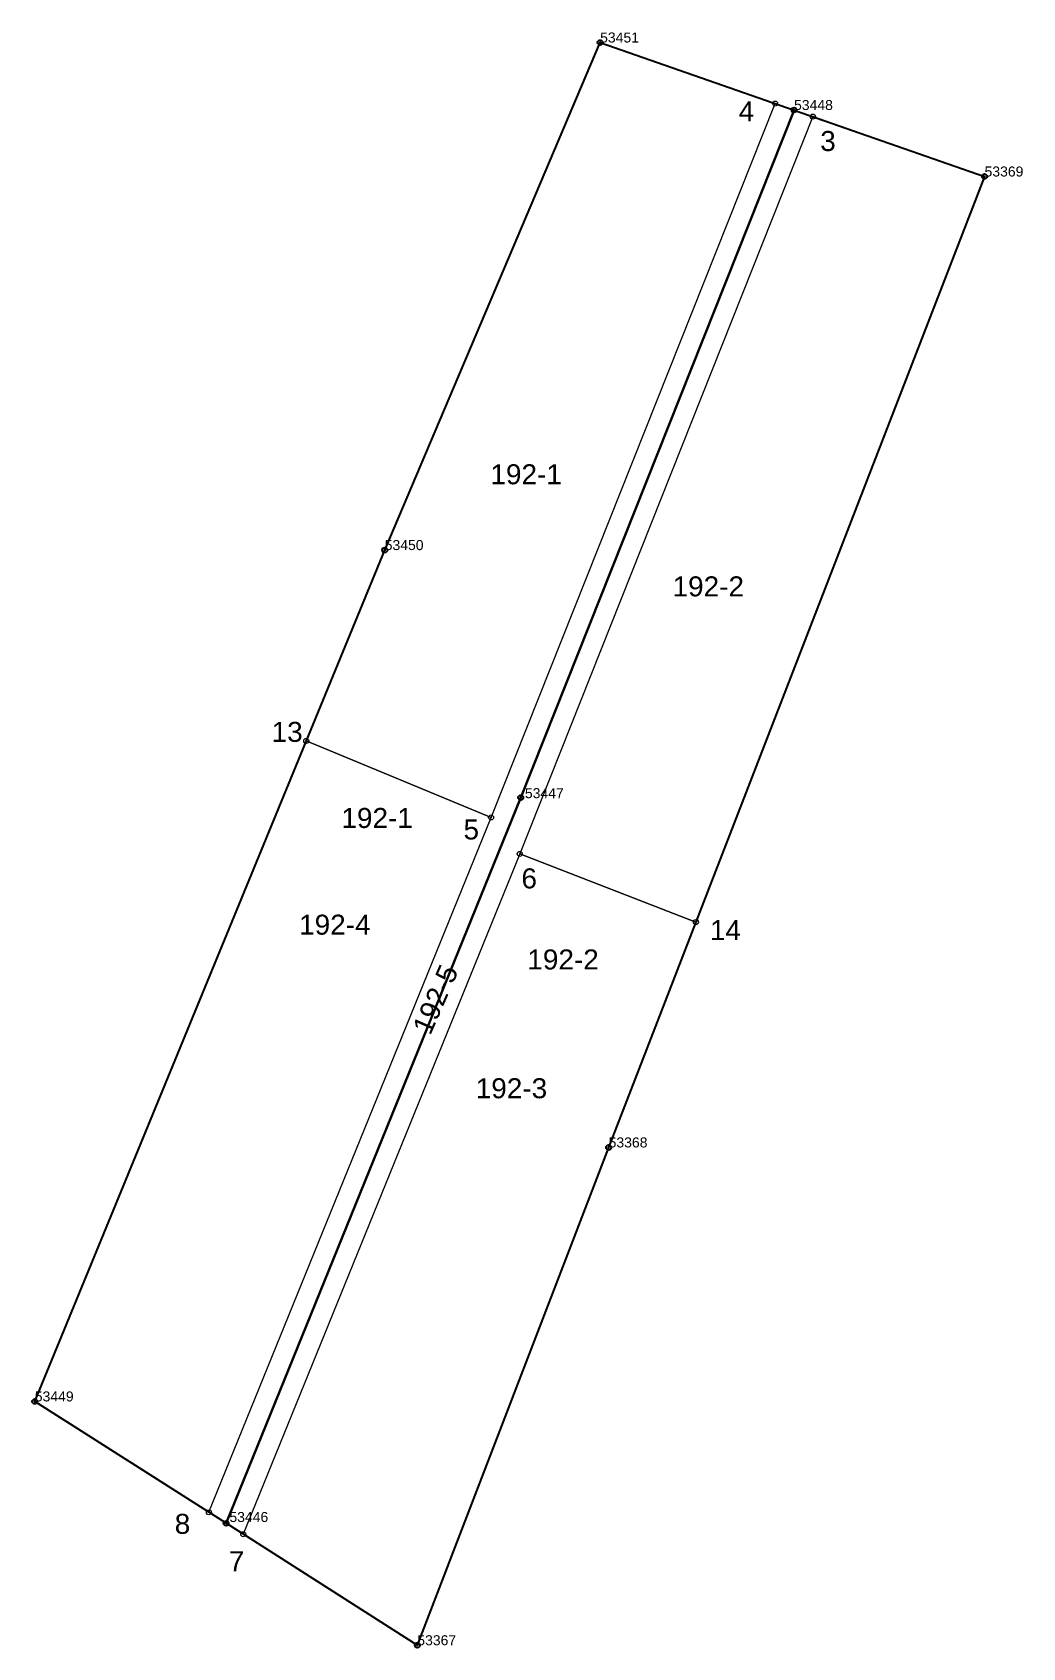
# Model space of a CAD drawing. Header units: metres. Extents: x 7509306 to 7511703, y 4689214 to 4691173.
# Drawn here: x 7511091.2 to 7511190.2, y 4691011.8 to 4691173.3 of the extents above; entities that cross this region are included whole.
import ezdxf

# ---------------------------------------------------------------- set-up
doc = ezdxf.new("R2010")
doc.units = ezdxf.units.M
doc.header["$PDMODE"] = 32
doc.header["$PDSIZE"] = 0.5
for name, color, linetype in [('Nr e Pikave Gjeodezike te Parceles Baze', 7, 'Continuous'), ('Nr Parceles Baze', 7, 'Continuous'), ('Parcela Baze', 7, 'Continuous'), ('Pikat', 7, 'Continuous')]:
    doc.layers.add(name, color=color, linetype=linetype)
for name, color, linetype, lineweight in [('Nr-Ri', 1, 'Continuous', 0), ('Par-Re', 1, 'Continuous', 0), ('Pikat-Ndarjes', 1, 'Continuous', 0)]:
    doc.layers.add(name, color=color, linetype=linetype, lineweight=lineweight)
doc.styles.get("Standard").update_dxf_attribs({"font": 'arial.ttf'})

msp = doc.modelspace()

# ---------------------------------------------------------------- linework, layer by layer
at = {"layer": 'Par-Re', "flags": 128}
for points in [[(7511165.49, 4691166.19), (7511147.99, 4691172.29), (7511126.45, 4691121.53), (7511118.6, 4691102.44), (7511137.09, 4691094.79)], [(7511112.3, 4691023.11), (7511110.59, 4691024.2), (7511108.87, 4691025.3), (7511137.09, 4691094.79), (7511165.49, 4691166.19), (7511167.38, 4691165.54), (7511169.27, 4691164.88), (7511139.95, 4691091.15)], [(7511186.43, 4691158.89), (7511169.27, 4691164.88), (7511139.95, 4691091.15), (7511157.57, 4691084.33)], [(7511137.09, 4691094.79), (7511118.6, 4691102.44), (7511091.46, 4691036.39), (7511108.87, 4691025.3)], [(7511148.84, 4691061.79), (7511157.57, 4691084.33), (7511139.95, 4691091.15), (7511112.3, 4691023.11), (7511129.71, 4691012.01)]]:
    msp.add_lwpolyline(points, close=True, dxfattribs=at)
at = {"layer": 'Parcela Baze'}
for points in [[(7511110.59, 4691024.2), (7511091.46, 4691036.39), (7511126.45, 4691121.53), (7511147.99, 4691172.29), (7511167.38, 4691165.54), (7511140.06, 4691096.78), (7511110.59, 4691024.2)], [(7511186.43, 4691158.89), (7511148.84, 4691061.79), (7511129.71, 4691012.01), (7511110.59, 4691024.2), (7511140.06, 4691096.78), (7511167.38, 4691165.54), (7511186.43, 4691158.89)]]:
    msp.add_lwpolyline(points, dxfattribs=at)
at = {"layer": 'Pikat'}
for p in [(7511147.99, 4691172.29), (7511147.99, 4691172.29), (7511167.38, 4691165.54), (7511167.38, 4691165.54), (7511186.43, 4691158.89), (7511186.43, 4691158.89), (7511126.45, 4691121.53), (7511140.06, 4691096.78), (7511148.84, 4691061.79), (7511091.46, 4691036.39), (7511110.59, 4691024.2), (7511129.71, 4691012.01)]:
    msp.add_point(p, dxfattribs=at)
at = {"layer": 'Pikat-Ndarjes'}
for p in [(7511165.49, 4691166.19), (7511169.27, 4691164.88), (7511118.6, 4691102.44), (7511157.57, 4691084.33), (7511108.87, 4691025.3), (7511112.3, 4691023.11)]:
    msp.add_point(p, dxfattribs=at)
at = {"layer": 'Pikat-Ndarjes', "color": 1}
for p in [(7511137.09, 4691094.79), (7511139.95, 4691091.15)]:
    msp.add_point(p, dxfattribs=at)

# ---------------------------------------------------------------- texts
at = {"layer": 'Nr e Pikave Gjeodezike te Parceles Baze'}
for s, p in [('53451', (7511147.99, 4691172.29)), ('53448', (7511167.38, 4691165.54)), ('53369', (7511186.43, 4691158.89)), ('53450', (7511126.45, 4691121.53)), ('53447', (7511140.47, 4691096.72)), ('53368', (7511148.84, 4691061.79)), ('53449', (7511091.46, 4691036.39)), ('53446', (7511110.92, 4691024.33)), ('53367', (7511129.71, 4691012.01))]:
    msp.add_text(s, height=1, dxfattribs=at).set_placement(p)
at = {"layer": 'Nr Parceles Baze'}
for s, p in [('192-1', (7511122.12, 4691093.74)), ('192-2', (7511140.71, 4691079.59))]:
    msp.add_text(s, height=2, dxfattribs=at).set_placement(p)
at = {"layer": 'Nr-Ri'}
for s, p in [('192-1', (7511137.02, 4691128.11)), ('192-2', (7511155.23, 4691116.9)), ('192-4', (7511117.89, 4691083.07)), ('192-3', (7511135.55, 4691066.71))]:
    msp.add_text(s, height=2, dxfattribs=at).set_placement(p)
msp.add_text('192-5', height=2, rotation=66.3341, dxfattribs=at).set_placement((7511131, 4691072.93))
at = {"layer": 'Pikat-Ndarjes', "linetype": 'Continuous', "char_height": 2, "attachment_point": 1}
for s, insert in [('4', (7511161.84, 4691166.41)), ('3', (7511170, 4691163.44)), ('13', (7511115.14, 4691104.35)), ('5', (7511134.33, 4691094.59)), ('6', (7511140.12, 4691089.7)), ('14', (7511158.96, 4691084.52)), ('8', (7511105.45, 4691025.15)), ('7', (7511110.86, 4691021.41))]:
    msp.add_mtext_dynamic_manual_height_columns(s, width=0.8643, gutter_width=1, heights=[0], dxfattribs=dict(at, insert=insert))

doc.saveas('drawing.dxf')
